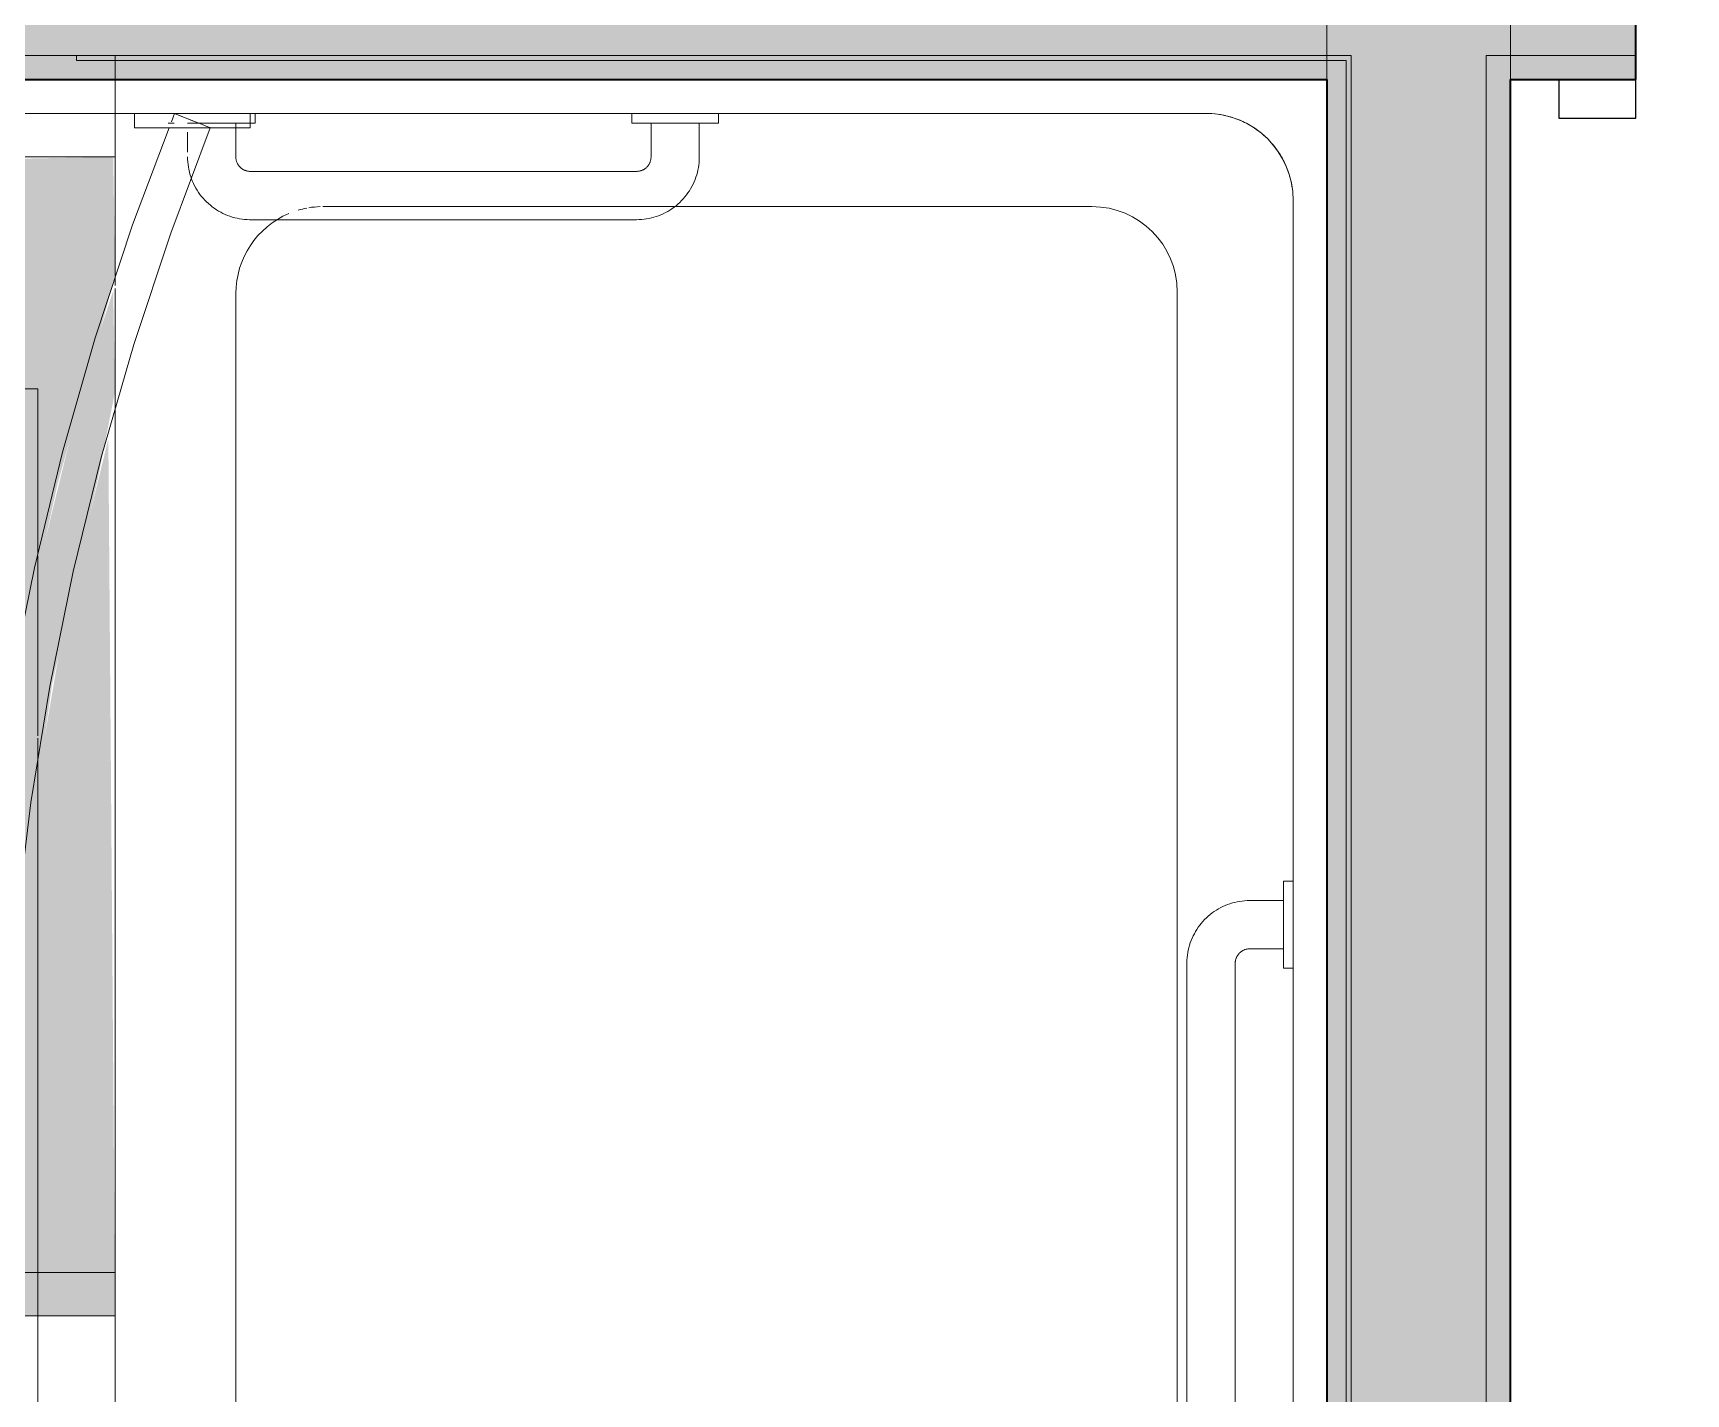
# Model space of a CAD drawing. Header units: inches. Extents: x 6 to 8416, y -388 to 6104.
# Drawn here: x 5366.67 to 5409.46, y 1537.79 to 1573.02 of the extents above; entities that cross this region are included whole.
import ezdxf

# ---------------------------------------------------------------- set-up
doc = ezdxf.new("R2010")
doc.units = ezdxf.units.IN
doc.header["$MEASUREMENT"] = 0
doc.linetypes.add('Dash 1_16_', pattern=[48, 24, -24])
doc.linetypes.add('Hidden 1_16_', pattern=[36, 24, -12])
for name, color, linetype, lineweight in [('A-DOOR', 31, 'Continuous', 18), ('A-DOOR-FRAM', 31, 'Continuous', 25), ('A-GENM', 13, 'Continuous', 18), ('A-ROOM', 32, 'Continuous', 13), ('A-WALL', 113, 'Continuous', 25), ('A-WALL-PATT', 111, 'Continuous', 35), ('I-WALL', 2, 'Continuous', 25), ('P-SANR-FIXT', 6, 'Continuous', 18), ('Q-SPCQ', 91, 'Continuous', 18)]:
    doc.layers.add(name, color=color, linetype=linetype, lineweight=lineweight)

# ---------------------------------------------------------------- blocks, each defined once
blk = doc.blocks.new('GM BA Shower-Unit-Tub-Prefab-ICC ADA-AM - ICC Type B_ Option A Forward_ 60_W x 32_D-2224287-LEVEL 3 - PLAN Copy 1 Copy 1')
at = {"layer": 'A-GENM'}
blk.add_line((59.375, 32), (60, 32), dxfattribs=at)
blk = doc.blocks.new('PL BA Toilet-Unit-Two Piece-ICC ADA-AM - ICC Type B_ Side Approach_ Swing Up Bar-V287-LEVEL 3 - PLAN Copy 1 Copy 1')
at = {"layer": 'A-GENM', "linetype": 'Hidden 1_16_', "lineweight": 9}
for p, q in [((0, -46.422), (0, -22.828)), ((0, -46.954), (0, -46.422)), ((0, -51.673), (0, -47.013)), ((0, -56), (0, -51.724)), ((0, -56), (48, -56))]:
    blk.add_line(p, q, dxfattribs=at)
blk = doc.blocks.new('GM Clearance-Rect-AM - 30_ x 48_  - A117 2017 Existing _ Type B _ A117 2009 _ CBC-V288-LEVEL 3 - PLAN Copy 1 Copy 1')
at = {"layer": 'A-GENM', "linetype": 'Hidden 1_16_', "lineweight": 9, "transparency": 33554560}
h = blk.add_hatch(color=256, dxfattribs=at)
h.paths.add_polyline_path([(-15, 2.824), (-15, 0), (7.703, 0.176), (3.217, 1.272), (-2.424, 2.235), (-8.061, 2.769), (-13.272, 2.899), (-15, 2.833)])
h.paths.add_polyline_path([(-15, 3.933), (-15, 3.833), (-10.23, 3.852), (-4.877, 3.521), (0.961, 2.722), (6.525, 1.493), (11.113, 0.219), (12.003, 0), (15, 0.051), (14.838, 8.367), (14.5, 8.367), (14.5, 8.8), (14.812, 8.8), (14.812, 32.367), (14.5, 32.367), (14.5, 32.8), (15, 32.8), (15, 48), (-15, 47.982), (-15, 7.505)])
h = blk.add_hatch(color=256, dxfattribs=at)
h.paths.add_polyline_path([(-15, 3.024), (-15, 2.833), (-10.7, 2.869), (-4.929, 2.522), (1.335, 1.633), (6.813, 0.418), (8.935, 0), (11.527, 0.051), (9.424, 0.744), (2.833, 2.363), (-1.674, 3.155), (-8.421, 3.783), (-13.419, 3.893), (-15, 3.685), (-15, 3.105)])
h.paths.add_polyline_path([(14.5, 8.367), (15, 8.529), (14.838, 8.583), (14.812, 8.583), (14.812, 8.8), (14.5, 8.8), (14.5, 8.583)])
h.paths.add_polyline_path([(14.5, 32.367), (14.812, 32.367), (14.951, 32.583), (15, 32.745), (14.838, 32.8), (14.5, 32.8), (14.5, 32.583)])
h.paths.add_polyline_path([(14.812, 32.367), (14.951, 8.8), (15, 8.8), (14.838, 32.367), (14.819, 32.367)])
at = {"layer": 'A-GENM', "linetype": 'Hidden 1_16_', "lineweight": 9}
for p, q in [((15, 0), (15, 5.783)), ((15, 0), (15, 5.783)), ((15, 5.783), (15, 0)), ((-15, 2.859), (-15, 0)), ((-15, 2.859), (-15, 0)), ((-15, 0), (-15, 2.859)), ((-15, 0), (8.35, 0)), ((-15, 0), (8.35, 0)), ((8.35, 0), (-15, 0)), ((8.35, 0), (8.773, 0)), ((8.35, 0), (8.773, 0)), ((8.773, 0), (8.35, 0)), ((8.825, 0), (11.591, 0)), ((8.825, 0), (11.591, 0)), ((11.591, 0), (8.825, 0)), ((11.672, 0), (15, 0)), ((11.672, 0), (15, 0)), ((15, 0), (11.672, 0))]:
    blk.add_line(p, q, dxfattribs=at)
blk = doc.blocks.new('z Nested-Shower Surround-Tub-Prefab - Variable-V292-LEVEL 3 - PLAN Copy 1 Copy 1')
at = {"layer": 'A-GENM', "lineweight": 9}
for p, q in [((60, 33), (59.875, 33)), ((59.875, 33), (59.875, 0.125)), ((59.875, 32), (59.875, 33)), ((59.875, 33), (60, 33)), ((60, 0), (60, 33)), ((60, 33), (60, 32)), ((59.875, 0.312), (59.875, 32)), ((60, 32), (60, 0)), ((0, 0), (60, 0)), ((59.375, 0), (0, 0)), ((59.875, 0.125), (0.125, 0.125)), ((0.312, 0.125), (59.375, 0.125)), ((59.375, 0.125), (59.688, 0.125)), ((60, 0), (59.375, 0))]:
    blk.add_line(p, q, dxfattribs=at)
at = {"layer": 'A-GENM'}
for p, q in [((9.422, 32), (27.375, 32)), ((27.375, 32), (50.725, 32)), ((50.725, 32), (51.148, 32)), ((51.2, 32), (53.966, 32)), ((54.047, 32), (57.375, 32)), ((57.375, 32), (58.5, 32)), ((58.5, 32), (58.5, 30.75)), ((60, 32), (58.5, 32)), ((58.5, 32), (58.5, 30.75)), ((58.5, 30.75), (58.5, 32)), ((58.5, 32), (59.375, 32)), ((59.375, 32), (59.875, 32)), ((60, 0), (60, 32)), ((60, 32), (60, 0)), ((58.5, 30.75), (58.5, 29.369)), ((58.5, 30.75), (58.5, 29.369)), ((58.5, 29.369), (58.5, 30.75)), ((58.5, 29.25), (58.5, 3.75)), ((58.5, 29.25), (58.5, 3.75)), ((58.5, 3.75), (58.5, 29.25)), ((53.839, 28.873), (6.409, 28.873)), ((56.089, 18.5), (56.089, 26.623)), ((56.089, 6.712), (56.089, 18.5)), ((53.877, 4.5), (6.371, 4.5)), ((56.25, 1.5), (3.75, 1.5)), ((56.25, 1.5), (3.75, 1.5)), ((3.75, 1.5), (56.25, 1.5)), ((0, 0), (60, 0)), ((59.375, 0), (0, 0)), ((60, 0), (59.375, 0))]:
    blk.add_line(p, q, dxfattribs=at)
for centre, radius, start, end in [((53.839, 26.623), 2.25, 23.0129, 90), ((53.839, 26.623), 2.25, 10.6675, 16.5743), ((53.839, 26.623), 2.25, 1.8287, 9.2992), ((53.877, 6.712), 2.212, 270, 360), ((56.25, 3.75), 2.25, 270, 360), ((56.25, 3.75), 2.25, 345, 0), ((56.25, 3.75), 2.25, 345, 360), ((56.25, 3.75), 2.25, 339.9713, 345), ((56.25, 3.75), 2.25, 339.9713, 345), ((56.25, 3.75), 2.25, 315, 330), ((56.25, 3.75), 2.25, 315, 330), ((56.25, 3.75), 2.25, 330, 335.0287), ((56.25, 3.75), 2.25, 330, 335.0287), ((56.25, 3.75), 2.25, 335.0287, 339.9713), ((56.25, 3.75), 2.25, 335.0287, 339.9713), ((56.25, 3.75), 2.25, 300, 315), ((56.25, 3.75), 2.25, 300, 315), ((56.25, 3.75), 2.25, 294.9713, 300), ((56.25, 3.75), 2.25, 294.9713, 300), ((56.25, 3.75), 2.25, 270, 285), ((56.25, 3.75), 2.25, 270, 285), ((56.25, 3.75), 2.25, 285, 290.0287), ((56.25, 3.75), 2.25, 285, 290.0287), ((56.25, 3.75), 2.25, 290.0287, 294.9713), ((56.25, 3.75), 2.25, 290.0287, 294.9713)]:
    blk.add_arc(centre, radius, start, end, dxfattribs=at)
blk = doc.blocks.new('z Nested-Shower Grab Bars - Variable-V293-LEVEL 3 - PLAN Copy 1 Copy 1')
at = {"layer": 'A-GENM', "linetype": 'Dash 1_16_', "lineweight": 9}
for p, q in [((56.75, 29.125), (56.75, 29.087)), ((56.75, 29.125), (56.75, 29.087)), ((57, 29.087), (57, 29.125)), ((57, 29.087), (57, 29.125)), ((56.75, 29.087), (56.75, 28.974)), ((56.75, 29.087), (56.75, 28.974)), ((57, 28.974), (57, 29.087)), ((57, 28.974), (57, 29.087)), ((57, 28.563), (57, 28.795)), ((57, 28.563), (57, 28.795)), ((55.364, 28.543), (55.303, 28.521)), ((55.426, 28.562), (55.364, 28.543)), ((55.489, 28.578), (55.426, 28.562)), ((55.552, 28.593), (55.489, 28.578)), ((55.616, 28.604), (55.552, 28.593)), ((55.68, 28.613), (55.616, 28.604)), ((55.745, 28.62), (55.68, 28.613)), ((55.81, 28.624), (55.745, 28.62)), ((55.875, 28.625), (55.81, 28.624)), ((56.516, 28.625), (55.998, 28.625)), ((56.75, 28.541), (56.75, 28.625)), ((56.75, 28.541), (56.75, 28.625)), ((56.75, 28.442), (56.75, 28.541)), ((56.75, 28.442), (56.75, 28.541)), ((56.75, 28.313), (56.75, 28.442)), ((56.75, 28.313), (56.75, 28.442)), ((56.75, 28.162), (56.75, 28.313)), ((56.75, 28.162), (56.75, 28.313)), ((57, 28.291), (57, 28.503)), ((57, 28.291), (57, 28.503)), ((57, 28.113), (57, 28.291)), ((57, 28.113), (57, 28.291)), ((56.75, 28), (56.75, 28.162)), ((56.75, 28), (56.75, 28.162)), ((56.75, 28), (56.75, 27.709)), ((56.75, 28), (56.75, 27.709)), ((56.75, 27.838), (56.75, 28)), ((56.75, 27.868), (56.75, 28)), ((56.75, 27.838), (56.75, 27.868)), ((56.75, 27.688), (56.75, 27.838)), ((56.75, 27.688), (56.75, 27.838)), ((57, 27.709), (57, 28)), ((57, 27.709), (57, 28)), ((56.75, 27.709), (56.75, 26.875)), ((56.75, 27.375), (56.75, 27.688)), ((56.75, 27.375), (56.75, 27.688)), ((56.75, 27.687), (56.75, 26.875)), ((57, 27.438), (57, 27.709)), ((57, 27.438), (57, 27.709)), ((57, 27.205), (57, 27.438)), ((57, 27.205), (57, 27.438)), ((54.25, 27), (54.25, 17)), ((55.5, 17), (55.5, 27)), ((55.875, 27.375), (56.75, 27.375)), ((57, 27.026), (57, 27.205)), ((57, 27.026), (57, 27.205)), ((57, 26.913), (57, 27.026)), ((57, 26.913), (57, 27.026)), ((56.75, 26.875), (57, 26.875)), ((57, 26.875), (57, 26.913)), ((57, 26.875), (57, 26.913)), ((57, 17.125), (56.75, 17.125)), ((56.75, 17.125), (56.75, 16.313)), ((56.75, 17.125), (56.75, 14.875)), ((57, 17.087), (57, 17.125)), ((57, 17.087), (57, 17.125)), ((57, 16.974), (57, 17.087)), ((57, 16.974), (57, 17.087)), ((57, 16.795), (57, 16.974)), ((57, 16.795), (57, 16.974)), ((57, 16.563), (57, 16.795)), ((57, 16.563), (57, 16.795)), ((56.75, 16.625), (55.875, 16.625)), ((56.75, 16.313), (56.75, 16.625)), ((56.75, 15.375), (56.75, 16.625)), ((56.75, 16.162), (56.75, 16.313)), ((57, 16.291), (57, 16.563)), ((57, 16.291), (57, 16.563)), ((57, 16), (57, 16.291)), ((57, 16), (57, 16.291)), ((56.75, 16), (56.75, 16.162)), ((56.75, 15.838), (56.75, 16)), ((56.75, 15.688), (56.75, 15.838)), ((57, 15.709), (57, 16)), ((57, 15.709), (57, 16)), ((56.75, 15.375), (56.75, 15.688)), ((56.75, 15.687), (56.75, 14.875)), ((57, 15.438), (57, 15.709)), ((57, 15.438), (57, 15.709)), ((57, 15.205), (57, 15.438)), ((57, 15.205), (57, 15.438)), ((55.875, 15.375), (56.75, 15.375)), ((57, 15.026), (57, 15.205)), ((57, 15.026), (57, 15.205)), ((57, 14.913), (57, 15.026)), ((57, 14.913), (57, 15.026)), ((56.75, 14.875), (57, 14.875)), ((57, 14.875), (57, 14.913)), ((57, 14.875), (57, 14.913)), ((35, 2.75), (13, 2.75)), ((35, 2.75), (13, 2.75)), ((13, 1.5), (35, 1.5)), ((13, 1.5), (35, 1.5)), ((35.375, 1.125), (35.375, 0.25)), ((35.375, 1.125), (35.375, 0.25)), ((36.625, 0.25), (36.625, 1.125)), ((36.625, 0.25), (36.625, 1.125)), ((34.875, 0.25), (34.875, 0)), ((35.687, 0.25), (34.875, 0.25)), ((35.687, 0.25), (34.875, 0.25)), ((34.875, 0.25), (34.875, 0)), ((37.125, 0.25), (34.875, 0.25)), ((35.687, 0.25), (34.875, 0.25)), ((34.875, 0), (34.913, 0)), ((34.875, 0), (34.913, 0)), ((34.875, 0), (34.913, 0)), ((34.875, 0), (34.913, 0)), ((34.913, 0), (35.026, 0)), ((34.913, 0), (35.026, 0)), ((34.913, 0), (35.026, 0)), ((34.913, 0), (35.026, 0)), ((35.026, 0), (35.205, 0)), ((35.026, 0), (35.205, 0)), ((35.026, 0), (35.205, 0)), ((35.026, 0), (35.205, 0)), ((35.205, 0), (35.438, 0)), ((35.205, 0), (35.438, 0)), ((35.205, 0), (35.438, 0)), ((35.205, 0), (35.438, 0)), ((35.375, 0.25), (35.688, 0.25)), ((35.375, 0.25), (35.688, 0.25)), ((35.375, 0.25), (36.625, 0.25)), ((35.375, 0.25), (35.688, 0.25)), ((35.438, 0), (35.709, 0)), ((35.438, 0), (35.709, 0)), ((35.438, 0), (35.709, 0)), ((35.438, 0), (35.709, 0)), ((35.688, 0.25), (35.838, 0.25)), ((35.688, 0.25), (35.838, 0.25)), ((35.688, 0.25), (35.838, 0.25)), ((35.709, 0), (36, 0)), ((35.709, 0), (36, 0)), ((35.709, 0), (36, 0)), ((35.709, 0), (36, 0)), ((35.838, 0.25), (36, 0.25)), ((35.838, 0.25), (36, 0.25)), ((35.838, 0.25), (36, 0.25)), ((36, 0.25), (36.162, 0.25)), ((36, 0.25), (36.313, 0.25)), ((36, 0.25), (36.162, 0.25)), ((36, 0), (36.291, 0)), ((36, 0), (36.291, 0)), ((36, 0), (36.291, 0)), ((36, 0), (36.291, 0)), ((36.162, 0.25), (36.313, 0.25)), ((36.162, 0.25), (36.313, 0.25)), ((36.291, 0), (36.563, 0)), ((36.291, 0), (36.563, 0)), ((36.291, 0), (36.563, 0)), ((36.291, 0), (36.563, 0)), ((37.125, 0.25), (36.313, 0.25)), ((37.125, 0.25), (36.313, 0.25)), ((36.313, 0.25), (36.625, 0.25)), ((36.313, 0.25), (36.625, 0.25)), ((37.125, 0.25), (36.313, 0.25)), ((36.313, 0.25), (36.625, 0.25)), ((36.563, 0), (36.795, 0)), ((36.563, 0), (36.795, 0)), ((36.563, 0), (36.795, 0)), ((36.563, 0), (36.795, 0)), ((36.795, 0), (36.974, 0)), ((36.795, 0), (36.974, 0)), ((36.795, 0), (36.974, 0)), ((36.795, 0), (36.974, 0)), ((36.974, 0), (37.087, 0)), ((36.974, 0), (37.087, 0)), ((36.974, 0), (37.087, 0)), ((36.974, 0), (37.087, 0)), ((37.087, 0), (37.125, 0)), ((37.087, 0), (37.125, 0)), ((37.087, 0), (37.125, 0)), ((37.087, 0), (37.125, 0)), ((37.125, 0), (37.125, 0.25)), ((37.125, 0), (37.125, 0.25))]:
    blk.add_line(p, q, dxfattribs=at)
at = {"layer": 'A-GENM', "linetype": 'Dash 1_16_', "lineweight": 9, "flags": 128}
for points in [[(55.303, 28.521), (55.242, 28.497), (55.183, 28.47), (55.125, 28.441), (55.068, 28.41), (55.012, 28.377), (54.957, 28.341), (54.905, 28.303), (54.853, 28.264), (54.803, 28.222), (54.756, 28.178), (54.709, 28.132), (54.665, 28.085), (54.623, 28.035), (54.582, 27.984), (54.544, 27.932), (54.508, 27.878), (54.474, 27.823), (54.442, 27.766), (54.412, 27.708), (54.385, 27.649), (54.36, 27.589), (54.338, 27.528), (54.318, 27.466), (54.301, 27.403), (54.286, 27.34), (54.274, 27.276), (54.264, 27.212), (54.257, 27.147), (54.252, 27.083), (54.25, 27.018), (54.25, 27)], [(55.5, 27), (55.5, 27.015), (55.501, 27.03), (55.503, 27.045), (55.505, 27.06), (55.507, 27.075), (55.511, 27.089), (55.515, 27.104), (55.519, 27.118), (55.524, 27.132), (55.53, 27.146), (55.536, 27.16), (55.542, 27.173), (55.55, 27.186), (55.557, 27.199), (55.565, 27.212), (55.574, 27.224), (55.583, 27.236), (55.593, 27.247), (55.603, 27.258), (55.614, 27.269), (55.625, 27.279), (55.636, 27.289), (55.648, 27.298), (55.66, 27.307), (55.672, 27.316), (55.685, 27.323), (55.698, 27.331), (55.712, 27.338), (55.725, 27.344), (55.739, 27.35), (55.753, 27.355), (55.767, 27.359), (55.782, 27.363), (55.797, 27.367), (55.811, 27.37), (55.826, 27.372), (55.841, 27.373), (55.856, 27.375), (55.871, 27.375), (55.875, 27.375)], [(54.25, 17), (54.251, 16.935), (54.255, 16.87), (54.262, 16.805), (54.271, 16.741), (54.282, 16.677), (54.297, 16.614), (54.313, 16.551), (54.332, 16.489), (54.354, 16.428), (54.378, 16.367), (54.405, 16.308), (54.434, 16.25), (54.465, 16.193), (54.498, 16.137), (54.534, 16.082), (54.572, 16.03), (54.611, 15.978), (54.653, 15.928), (54.697, 15.881), (54.743, 15.834), (54.79, 15.79), (54.84, 15.748), (54.891, 15.707), (54.943, 15.669), (54.997, 15.633), (55.052, 15.599), (55.109, 15.567), (55.167, 15.537), (55.226, 15.51), (55.286, 15.485), (55.347, 15.463), (55.409, 15.443), (55.472, 15.426), (55.535, 15.411), (55.599, 15.399), (55.663, 15.389), (55.728, 15.382), (55.792, 15.377), (55.857, 15.375), (55.875, 15.375)], [(55.875, 16.625), (55.86, 16.625), (55.845, 16.626), (55.83, 16.628), (55.815, 16.63), (55.8, 16.632), (55.786, 16.636), (55.771, 16.64), (55.757, 16.644), (55.743, 16.649), (55.729, 16.655), (55.715, 16.661), (55.702, 16.667), (55.689, 16.675), (55.676, 16.682), (55.663, 16.69), (55.651, 16.699), (55.639, 16.708), (55.628, 16.718), (55.617, 16.728), (55.606, 16.739), (55.596, 16.75), (55.586, 16.761), (55.577, 16.773), (55.568, 16.785), (55.559, 16.797), (55.552, 16.81), (55.544, 16.823), (55.537, 16.837), (55.531, 16.85), (55.525, 16.864), (55.52, 16.878), (55.516, 16.892), (55.512, 16.907), (55.508, 16.922), (55.505, 16.936), (55.503, 16.951), (55.502, 16.966), (55.5, 16.981), (55.5, 16.996), (55.5, 17)], [(36.625, 1.125), (36.624, 1.19), (36.62, 1.255), (36.613, 1.32), (36.604, 1.384), (36.593, 1.448), (36.578, 1.511), (36.562, 1.574), (36.543, 1.636), (36.521, 1.697), (36.497, 1.758), (36.47, 1.817), (36.441, 1.875), (36.41, 1.932), (36.377, 1.988), (36.341, 2.043), (36.303, 2.095), (36.264, 2.147), (36.222, 2.197), (36.178, 2.244), (36.132, 2.291), (36.085, 2.335), (36.035, 2.377), (35.984, 2.418), (35.932, 2.456), (35.878, 2.492), (35.823, 2.526), (35.766, 2.558), (35.708, 2.588), (35.649, 2.615), (35.589, 2.64), (35.528, 2.662), (35.466, 2.682), (35.403, 2.699), (35.34, 2.714), (35.276, 2.726), (35.212, 2.736), (35.147, 2.743), (35.083, 2.748), (35.018, 2.75), (35, 2.75)], [(36.625, 1.125), (36.624, 1.19), (36.62, 1.255), (36.613, 1.32), (36.604, 1.384), (36.593, 1.448), (36.578, 1.511), (36.562, 1.574), (36.543, 1.636), (36.521, 1.697), (36.497, 1.758), (36.47, 1.817), (36.441, 1.875), (36.41, 1.932), (36.377, 1.988), (36.341, 2.043), (36.303, 2.095), (36.264, 2.147), (36.222, 2.197), (36.178, 2.244), (36.132, 2.291), (36.085, 2.335), (36.035, 2.377), (35.984, 2.418), (35.932, 2.456), (35.878, 2.492), (35.823, 2.526), (35.766, 2.558), (35.708, 2.588), (35.649, 2.615), (35.589, 2.64), (35.528, 2.662), (35.466, 2.682), (35.403, 2.699), (35.34, 2.714), (35.276, 2.726), (35.212, 2.736), (35.147, 2.743), (35.083, 2.748), (35.018, 2.75), (35, 2.75)], [(35, 1.5), (35.015, 1.5), (35.03, 1.499), (35.045, 1.497), (35.06, 1.495), (35.075, 1.493), (35.089, 1.489), (35.104, 1.485), (35.118, 1.481), (35.132, 1.476), (35.146, 1.47), (35.16, 1.464), (35.173, 1.458), (35.186, 1.45), (35.199, 1.443), (35.212, 1.435), (35.224, 1.426), (35.236, 1.417), (35.247, 1.407), (35.258, 1.397), (35.269, 1.386), (35.279, 1.375), (35.289, 1.364), (35.298, 1.352), (35.307, 1.34), (35.316, 1.328), (35.323, 1.315), (35.331, 1.302), (35.338, 1.288), (35.344, 1.275), (35.35, 1.261), (35.355, 1.247), (35.359, 1.233), (35.363, 1.218), (35.367, 1.203), (35.37, 1.189), (35.372, 1.174), (35.373, 1.159), (35.375, 1.144), (35.375, 1.129), (35.375, 1.125)], [(35, 1.5), (35.015, 1.5), (35.03, 1.499), (35.045, 1.497), (35.06, 1.495), (35.075, 1.493), (35.089, 1.489), (35.104, 1.485), (35.118, 1.481), (35.132, 1.476), (35.146, 1.47), (35.16, 1.464), (35.173, 1.458), (35.186, 1.45), (35.199, 1.443), (35.212, 1.435), (35.224, 1.426), (35.236, 1.417), (35.247, 1.407), (35.258, 1.397), (35.269, 1.386), (35.279, 1.375), (35.289, 1.364), (35.298, 1.352), (35.307, 1.34), (35.316, 1.328), (35.323, 1.315), (35.331, 1.302), (35.338, 1.288), (35.344, 1.275), (35.35, 1.261), (35.355, 1.247), (35.359, 1.233), (35.363, 1.218), (35.367, 1.203), (35.37, 1.189), (35.372, 1.174), (35.373, 1.159), (35.375, 1.144), (35.375, 1.129), (35.375, 1.125)]]:
    blk.add_lwpolyline(points, dxfattribs=at)
blk = doc.blocks.new('z Nested-Clearance-Shower-AM - Tub_Shower - ICC Type B - Option A_ Forward-V294-LEVEL 3 - PLAN Copy 1 Copy 1')
at = {"layer": 'A-GENM', "linetype": 'Hidden 1_16_', "lineweight": 9}
for p, q in [((0, 48), (0, 0)), ((30, 0), (30, 48)), ((0, 0), (30, 0))]:
    blk.add_line(p, q, dxfattribs=at)
blk = doc.blocks.new('SE BA Shower Curtain Rod-AM - 1_ Dia__ 76_ AFF-V295-LEVEL 3 - PLAN Copy 1 Copy 1')
at = {"layer": 'Q-SPCQ'}
for p, q in [((57, 1.5), (56.625, 1.5)), ((56.625, 1.5), (56.625, 0.75)), ((56.625, 1.5), (56.625, -1.5)), ((57, -1.5), (57, 1.5)), ((57, 0.75), (57, 1.5)), ((56.998, 0.464), (56.786, 0.544)), ((56.973, 0.402), (56.991, 0.449)), ((56.973, 0.402), (56.991, 0.449)), ((56.991, 0.449), (56.998, 0.464)), ((56.991, 0.449), (56.998, 0.464)), ((57, 0.388), (57, 0.75)), ((56.765, -0.12), (56.86, 0.12)), ((56.765, -0.12), (56.812, 0)), ((56.812, 0), (56.86, 0.12)), ((56.86, 0.12), (56.905, 0.232)), ((56.86, 0.12), (56.905, 0.232)), ((56.905, 0.232), (56.973, 0.402)), ((56.905, 0.232), (56.943, 0.328)), ((56.943, 0.328), (56.973, 0.402)), ((57, 0), (57, 0.388)), ((56.625, -0.391), (56.625, -0.636)), ((56.634, -0.449), (56.652, -0.402)), ((56.634, -0.449), (56.652, -0.402)), ((56.652, -0.402), (56.72, -0.232)), ((56.652, -0.402), (56.682, -0.328)), ((56.682, -0.328), (56.72, -0.232)), ((56.72, -0.232), (56.765, -0.12)), ((56.72, -0.232), (56.765, -0.12)), ((57, -0.388), (57, 0)), ((57, -0.75), (57, -0.388)), ((56.625, -0.636), (56.625, -0.75)), ((56.625, -0.75), (56.625, -1.5)), ((56.627, -0.464), (56.634, -0.449)), ((56.627, -0.464), (56.634, -0.449)), ((57, -1.5), (57, -0.75)), ((56.625, -1.5), (57, -1.5))]:
    blk.add_line(p, q, dxfattribs=at)
at = {"layer": 'Q-SPCQ', "flags": 128}
for points in [[(56.625, 0.604), (54.115, 1.547), (51.191, 2.513), (48.231, 3.362), (45.239, 4.091), (42.221, 4.7), (39.18, 5.189), (36.123, 5.555), (33.053, 5.798), (29.976, 5.919), (26.897, 5.916), (23.82, 5.791), (20.75, 5.542), (17.694, 5.171), (14.654, 4.678), (11.636, 4.063), (8.646, 3.329), (5.687, 2.475), (2.765, 1.504), (0.375, 0.605)], [(0.375, -0.464), (3.218, 0.604), (6.104, 1.558), (9.026, 2.395), (11.978, 3.115), (14.958, 3.716), (17.959, 4.198), (20.976, 4.56), (24.006, 4.8), (27.043, 4.919), (30.083, 4.916), (33.119, 4.792), (36.149, 4.547), (39.166, 4.181), (42.166, 3.694), (45.144, 3.088), (48.096, 2.363), (51.016, 1.52), (53.901, 0.562), (56.625, -0.464)]]:
    blk.add_lwpolyline(points, dxfattribs=at)
blk = doc.blocks.new('Unit-Single-Flush-ICC ADA-AM - 36_ x 84_-NR _U-M _ Maintenance_Utility Only_-6560986-LEVEL 3 - PLAN Copy 1 Copy 1')
at = {"layer": 'A-DOOR'}
for p, q in [((-8.693, 26.593), (-7.456, 27.831)), ((18, 2.375), (-7.456, 27.831)), ((16.763, 1.138), (-8.693, 26.593)), ((16.763, 1.138), (18, 2.375))]:
    blk.add_line(p, q, dxfattribs=at)
at = {"layer": 'A-DOOR', "lineweight": 9}
blk.add_arc((18, 2.375), 36, 135, 180, dxfattribs=at)
at = {"layer": 'A-DOOR-FRAM'}
for p, q in [((-18, 3.375), (-20, 3.375)), ((-20, 3.375), (-20, 2.375)), ((-18, 2.375), (-18, 3.375)), ((20, 3.375), (18, 3.375)), ((18, 3.375), (18, 2.375)), ((20, 2.375), (20, 3.375)), ((-20, 2.375), (-18, 2.375)), ((18, 2.375), (20, 2.375)), ((-18, -2.375), (-20, -2.375)), ((-20, -2.375), (-20, -3.375)), ((-18, -3.375), (-18, -2.375)), ((20, -2.375), (18, -2.375)), ((18, -2.375), (18, -3.375)), ((20, -3.375), (20, -2.375)), ((-20, -3.375), (-18, -3.375)), ((18, -3.375), (20, -3.375))]:
    blk.add_line(p, q, dxfattribs=at)
at = {"layer": 'A-DOOR-FRAM', "lineweight": 18}
for p, q in [((-18, 3.375), (-20, 3.375)), ((-20, 3.375), (-20, 2.375)), ((-18, 3.375), (-18, 2.375)), ((20, 3.375), (18, 3.375)), ((18, 3.375), (18, 2.375)), ((20, 3.375), (20, 2.375)), ((-20, 2.375), (-18, 2.375)), ((18, 2.375), (20, 2.375)), ((-20, -3.375), (-20, -2.375)), ((-18, -2.375), (-20, -2.375)), ((-18, -3.375), (-18, -2.375)), ((18, -3.375), (18, -2.375)), ((20, -2.375), (18, -2.375)), ((20, -3.375), (20, -2.375)), ((-20, -3.375), (-18, -3.375)), ((18, -3.375), (20, -3.375))]:
    blk.add_line(p, q, dxfattribs=at)

msp = doc.modelspace()

# ---------------------------------------------------------------- hatches: boundary and pattern name
at = {"layer": 'A-WALL-PATT', "transparency": 33554560}
h = msp.add_hatch(color=10, dxfattribs=at)
h.paths.add_polyline_path([(5448.79033733, 1571.81077679), (5448.79033733, 1572.43577679), (5444.16533733, 1572.43577679), (5444.16533733, 1571.81077679)])
h.paths.add_polyline_path([(5408.16533733, 1571.81077679), (5408.16533733, 1572.43577679), (5404.29033733, 1572.43577679), (5404.29033733, 1571.81077679), (5404.91533733, 1571.81077679)])
h.paths.add_polyline_path([(5400.16533733, 1571.81077679), (5400.79033733, 1571.81077679), (5400.79033733, 1572.43577679), (5333.16533733, 1572.43577679), (5333.16533733, 1571.81077679), (5388.29303685, 1571.81077679)])
h.paths.add_polyline_path([(5294.29033733, 1571.81077679), (5297.16533733, 1571.81077679), (5297.16533733, 1572.43577679), (5294.29033733, 1572.43577679)])
h.paths.add_polyline_path([(5287.06553685, 1571.81077679), (5290.79033733, 1571.81077679), (5290.79033733, 1572.43577679), (5266.16533733, 1572.43577679), (5266.16533733, 1571.81077679)])
at = {"layer": 'A-WALL-PATT', "lineweight": 25, "transparency": 33554560}
h = msp.add_hatch(color=10, dxfattribs=at)
h.paths.add_polyline_path([(5400.79033733, 1507.81077679), (5400.79033733, 1508.93577679), (5400.16533733, 1508.93577679), (5400.16533733, 1507.81077679)])
h.paths.add_polyline_path([(5400.16533733, 1512.43577679), (5400.79033733, 1512.43577679), (5400.79033733, 1571.81077679), (5400.16533733, 1571.81077679), (5400.16533733, 1513.06077679)])
at = {"layer": 'A-WALL-PATT', "transparency": 33554560}
msp.add_hatch(color=10, dxfattribs=at).paths.add_polyline_path([(5404.29033733, 1507.81077679), (5404.91533733, 1507.81077679), (5404.91533733, 1571.81077679), (5404.29033733, 1571.81077679), (5404.29033733, 1512.01656081)])
at = {"layer": 'I-WALL', "transparency": 33554560}
h = msp.add_hatch(color=10, dxfattribs=at)
h.paths.add_polyline_path([(5448.79033733, 1572.43577679), (5448.79033733, 1575.93577679), (5444.16533733, 1575.93577679), (5444.16533733, 1572.43577679)])
h.paths.add_polyline_path([(5404.29033733, 1572.43577679), (5408.16533733, 1572.43577679), (5408.16533733, 1575.93577679), (5333.16533733, 1575.93577679), (5333.16533733, 1572.43577679), (5400.79033733, 1572.43577679)])
h.paths.add_polyline_path([(5290.79033733, 1572.43577679), (5297.16533733, 1572.43577679), (5297.16533733, 1575.93577679), (5265.54033733, 1575.93577679), (5265.54033733, 1572.43577679), (5287.06553685, 1572.43577679)])
msp.add_hatch(color=10, dxfattribs=at).paths.add_polyline_path([(5400.79033733, 1507.81077679), (5404.29033733, 1507.81077679), (5404.29033733, 1572.43577679), (5400.79033733, 1572.43577679), (5400.79033733, 1508.93577679)])

# ---------------------------------------------------------------- linework, layer by layer
at = {"layer": 'A-ROOM', "lineweight": 9, "flags": 128}
msp.add_lwpolyline([(5163.04033733, 1742.68577679), (5163.04033733, 1507.31077679), (5183.57883733, 1507.31077679), (5184.79033733, 1507.31077679), (5184.79033733, 1507.81077679), (5400.16533733, 1507.81077679), (5400.16533733, 1574.18577679), (5404.91533733, 1574.18577679), (5404.91533733, 1507.81077679), (5448.16533733, 1507.81077679), (5448.16533733, 1576.18577679), (5810.16533733, 1576.18577679)], dxfattribs=at)
at = {"layer": 'A-WALL', "lineweight": 9}
for p, q in [((5333.16533733, 1572.43577679), (5400.79033733, 1572.43577679)), ((5400.79033733, 1512.43577679), (5400.79033733, 1572.43577679)), ((5404.29033733, 1572.43577679), (5408.16533733, 1572.43577679)), ((5404.29033733, 1507.81077679), (5404.29033733, 1572.43577679))]:
    msp.add_line(p, q, dxfattribs=at)
at = {"layer": 'I-WALL', "lineweight": 35}
for p, q in [((5408.16533733, 1571.81077679), (5408.16533733, 1576.56077679)), ((5333.16533733, 1571.81077679), (5400.16533733, 1571.81077679)), ((5400.16533733, 1571.81077679), (5400.16533733, 1513.06077679)), ((5404.91533733, 1571.81077679), (5408.16533733, 1571.81077679)), ((5404.91533733, 1507.81077679), (5404.91533733, 1571.81077679))]:
    msp.add_line(p, q, dxfattribs=at)

# ---------------------------------------------------------------- block references
at = {"layer": 'A-DOOR'}
msp.add_blockref('Unit-Single-Flush-ICC ADA-AM - 36_ x 84_-NR _U-M _ Maintenance_Utility Only_-6560986-LEVEL 3 - PLAN Copy 1 Copy 1', (5426.16533733, 1574.18577679), dxfattribs=at)
at = {"layer": 'A-GENM', "lineweight": 9, "rotation": 89.99999999999814}
msp.add_blockref('z Nested-Shower Surround-Tub-Prefab - Variable-V292-LEVEL 3 - PLAN Copy 1 Copy 1', (5400.79033733, 1512.43577679), dxfattribs=at)
at = {"layer": 'A-GENM', "rotation": 89.99999999999814}
msp.add_blockref('GM BA Shower-Unit-Tub-Prefab-ICC ADA-AM - ICC Type B_ Option A Forward_ 60_W x 32_D-2224287-LEVEL 3 - PLAN Copy 1 Copy 1', (5400.79033733, 1512.43577679), dxfattribs=at)
at = {"layer": 'A-GENM', "linetype": 'Hidden 1_16_', "lineweight": 9}
for name, p, rotation in [('z Nested-Clearance-Shower-AM - Tub_Shower - ICC Type B - Option A_ Forward-V294-LEVEL 3 - PLAN Copy 1 Copy 1', (5368.79033733, 1540.93577679), 89.99999999999814), ('GM Clearance-Rect-AM - 30_ x 48_  - A117 2017 Existing _ Type B _ A117 2009 _ CBC-V288-LEVEL 3 - PLAN Copy 1 Copy 1', (5368.79033733, 1554.81077679), 89.99999999999778)]:
    msp.add_blockref(name, p, dxfattribs=dict(at, rotation=rotation))
at = {"layer": 'A-GENM', "linetype": 'Dash 1_16_', "lineweight": 9, "rotation": 89.99999999999814}
msp.add_blockref('z Nested-Shower Grab Bars - Variable-V293-LEVEL 3 - PLAN Copy 1 Copy 1', (5399.29033733, 1513.93577679), dxfattribs=at)
at = {"layer": 'P-SANR-FIXT', "rotation": 180}
msp.add_blockref('PL BA Toilet-Unit-Two Piece-ICC ADA-AM - ICC Type B_ Side Approach_ Swing Up Bar-V287-LEVEL 3 - PLAN Copy 1 Copy 1', (5366.79033733, 1507.81077679), dxfattribs=at)
at = {"layer": 'Q-SPCQ', "rotation": 89.99999999999814}
msp.add_blockref('SE BA Shower Curtain Rod-AM - 1_ Dia__ 76_ AFF-V295-LEVEL 3 - PLAN Copy 1 Copy 1', (5370.79033733, 1513.93577679), dxfattribs=at)

doc.saveas('drawing.dxf')
